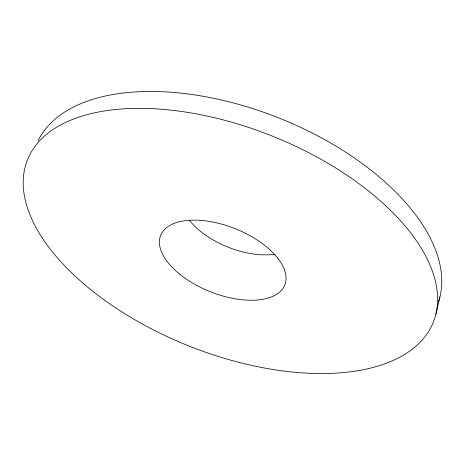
<?xml version="1.0" encoding="UTF-8"?>
<svg xmlns="http://www.w3.org/2000/svg" width="465" height="465" viewBox="0 0 465 465"><rect width="100%" height="100%" fill="white"/><g stroke="black" fill="none" stroke-linecap="round" stroke-linejoin="round"><path stroke-width="0.7" d="M435.891 314.137L439.925 296.821M38.054 140.883A215.911 115.041 21.8 0 1 280.337 118.552A215.911 115.041 21.8 0 1 438.414 302.047M275.117 254.227A64.548 35.764 21.8 0 1 189.243 220.201M84.392 284.4A218.562 112.925 21.8 0 0 430.753 327.709A218.562 112.925 21.8 0 0 176.084 110.734A218.562 112.925 21.8 0 0 84.392 284.4M179.868 274.292A66.832 33.881 21.8 0 0 284.51 285.62A66.832 33.881 21.8 0 0 203.757 220.654A66.832 33.881 21.8 0 0 179.868 274.292"/></g></svg>
